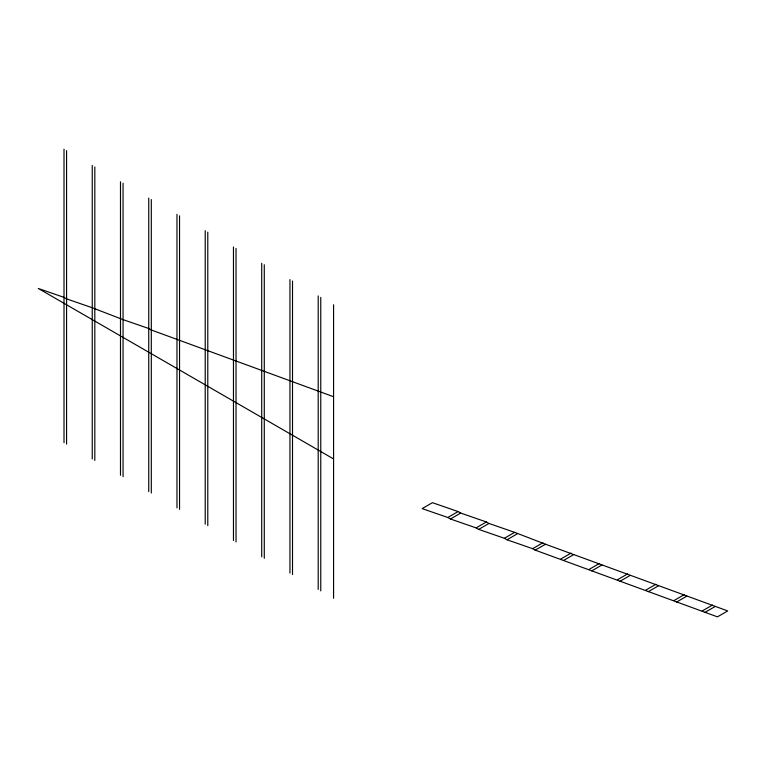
<?xml version="1.0" encoding="UTF-8"?>
<svg xmlns="http://www.w3.org/2000/svg" width="766" height="766" viewBox="0 0 766 766"><rect width="100%" height="100%" fill="white"/><g stroke="black" fill="none" stroke-linecap="round" stroke-linejoin="round"><path stroke-width="1.15" d="M458.106 511.564L432.426 502.678L422.152 508.605L447.832 517.5L458.106 511.564L460.701 513.067L486.372 521.962L488.967 523.456L514.647 532.351L545.516 544.243L535.156 550.122L717.426 616.86L727.7 610.933L545.43 544.195M447.832 517.5L450.427 518.994L460.701 513.067M450.427 518.994L476.107 527.889L486.372 521.962M476.107 527.889L478.702 529.392L488.967 523.456M478.702 529.392L504.373 538.287L514.647 532.351M504.373 538.287L506.968 539.781L517.242 533.854M506.968 539.781L532.648 548.676L542.922 542.749M560.836 559.017L571.101 553.09M563.431 560.52L573.705 554.594M589.102 569.416L599.376 563.479M591.706 570.909L601.971 564.982M617.377 579.805L627.651 573.878M619.972 581.308L630.246 575.371M645.652 590.203L655.916 584.267M648.247 591.697L658.521 585.77M673.927 600.592L684.191 594.665M676.522 602.095L686.786 596.159M702.192 610.981L712.466 605.054M704.787 612.484L715.061 606.557M151.304 329.993L333.574 396.731M532.648 548.676L535.243 550.18M151.39 330.041L148.796 328.537L123.115 319.652L92.246 307.76L66.575 298.864L63.98 297.361L38.3 288.466L333.574 458.939M333.574 304.772L333.574 598.294M320.762 297.38L320.762 590.892M318.196 295.896L318.196 589.408M292.516 281.074L292.516 574.586M289.95 279.59L289.95 573.102M264.28 264.768L264.28 558.28M261.713 263.284L261.713 556.796M236.033 248.462L236.033 541.974M233.467 246.978L233.467 540.49M207.787 232.155L207.787 525.668M205.221 230.671L205.221 524.183M179.55 215.849L179.55 509.361M176.975 214.365L176.975 507.877M151.304 199.543L151.304 493.055M148.738 198.059L148.738 491.571M123.058 183.237L123.058 476.749M120.492 181.753L120.492 475.265M94.812 166.931L94.812 460.443M92.246 165.446L92.246 458.958M66.575 150.624L66.575 444.136M64.009 149.14L64.009 442.652"/></g></svg>
